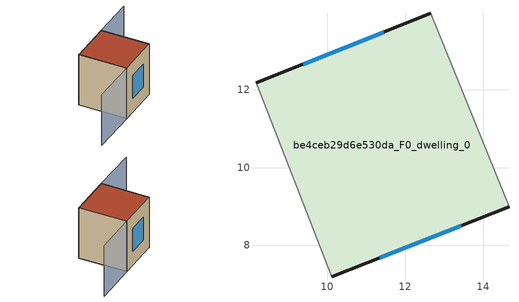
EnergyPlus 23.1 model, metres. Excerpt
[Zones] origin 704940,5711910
be4ceb29d6e530da_F0_dwelling_0
 floor ground (EU_floor_Construction): 14.67,9 12.66,13.96 8.17,12.18 10.12,7.2 z0
 wall outside (EU_wall_Construction): 8.17,12.18 12.66,13.96 / 14.67,9 10.12,7.2 z0:6
 wall adiabatic (EU_wall_Construction): 12.66,13.96 14.67,9 / 10.12,7.2 8.17,12.18 z0:6
 window (EU_Window_Construction): 9.38,12.66 11.45,13.48 / 13.44,8.51 11.35,7.69 z1.62:4.38
 roof outside (EU_roof_Construction): 12.66,13.96 14.67,9 10.12,7.2 8.17,12.18 z6
shading: 8.2,12.21 10.12,7.2 / 10.12,7.2 5.15,5.3 / 14.64,8.98 12.66,13.96 / 12.66,13.96 17.22,15.77 z0:6
[Building]
EU S2 Campaign: North Axis=0; Terrain=City; Solar Distribution=FullExterior
[Site:Location]
London: Latitude=51.5; Longitude=-0.5; Time Zone=0; Elevation=25
[SizingPeriod:WeatherFileDays]
AnnualSizingPeriod: Begin Month=1; Begin Day of Month=1; End Month=12; End Day of Month=31; Day of Week for Start Day=Monday; Use Weather File Daylight Saving Period=No; Use Weather File Rain and Snow Indicators=No
[MATERIAL]
EU_InternalMass_Material: Roughness=MediumRough; Thickness=0.1; Conductivity=1; Density=1800; Specific Heat=900; Thermal Absorptance=0.9; Solar Absorptance=0.7; Visible Absorptance=0.7
[MATERIAL:NOMASS] Roughness=MediumRough; Thermal Absorptance=0.9; Solar Absorptance=0.7; Visible Absorptance=0.7
Name | Thermal Resistance
EU_wall_NoMass | 0.727863
EU_roof_NoMass | 0.773354
EU_floor_NoMass | 1.79329
[WINDOWMATERIAL:SIMPLEGLAZINGSYSTEM]
EU_Window_SimpleGlazing: UFactor=2.58614; Solar Heat Gain Coefficient=0.76; Visible Transmittance=0.76
[CONSTRUCTION]
EU_wall_Construction: EU_wall_NoMass
EU_roof_Construction: EU_roof_NoMass
EU_floor_Construction: EU_floor_NoMass
EU_InternalMass_Construction: EU_InternalMass_Material
EU_Window_Construction: EU_Window_SimpleGlazing
[ZONE]
be4ceb29d6e530da_F0_dwelling_0: Type=1; Multiplier=1; Ceiling Height=autocalculate; Volume=156.053; Floor Area=autocalculate; Part of Total Floor Area=Yes
[INTERNALMASS]
be4ceb29d6e530da_F0_dwelling_0_EU_InternalMass: Construction=EU_InternalMass_Construction; Zone or ZoneList=be4ceb29d6e530da_F0_dwelling_0; Surface Area=26.0092
[OTHEREQUIPMENT]
EU_Step8_InternalGain_be4ceb29d6e530da_F0_dwelling_0_f000: Fuel Type=Electricity; Zone or ZoneList or Space or SpaceList=be4ceb29d6e530da_F0_dwelling_0; Schedule=EU_Step8_GainSchedule_be4ceb29d6e530da_F0_dwelling_0_f000; Design Level Calculation Method=Watts/Area; Power per Zone Floor Area=1; Fraction Latent=0; Fraction Radiant=0; Fraction Lost=0; Carbon Dioxide Generation Rate=0; EndUse Subcategory=EU_Step8_InternalGains
[ZONEVENTILATION:DESIGNFLOWRATE]
EU_ConstantAir_be4ceb29d6e530da_F0_dwelling_0: Zone or ZoneList or Space or SpaceList=be4ceb29d6e530da_F0_dwelling_0; Schedule=EU_AlwaysOn; Design Flow Rate Calculation Method=AirChanges/Hour; Air Changes per Hour=0.484901; Ventilation Type=Natural; Fan Pressure Rise=0; Fan Total Efficiency=1; Constant Term Coefficient=1; Temperature Term Coefficient=0; Velocity Term Coefficient=0; Velocity Squared Term Coefficient=0; Minimum Indoor Temperature=-100; Maximum Indoor Temperature=100; Delta Temperature=-100; Minimum Outdoor Temperature=-100; Maximum Outdoor Temperature=100; Maximum Wind Speed=40
[HVACTEMPLATE:THERMOSTAT]
EU_HeatOnly_be4ceb29d6e530da_F0_dwelling_0: Constant Heating Setpoint=20; Constant Cooling Setpoint=50
[HVACTEMPLATE:ZONE:IDEALLOADSAIRSYSTEM]
be4ceb29d6e530da_F0_dwelling_0: Template Thermostat=EU_HeatOnly_be4ceb29d6e530da_F0_dwelling_0; System Availability Schedule=EU_AlwaysOn; Maximum Heating Supply Air Temperature=50; Minimum Cooling Supply Air Temperature=13; Maximum Heating Supply Air Humidity Ratio=0.0156; Minimum Cooling Supply Air Humidity Ratio=0.0077; Heating Limit=NoLimit; Cooling Limit=NoLimit; Heating Availability Schedule=EU_AlwaysOn; Cooling Availability Schedule=EU_CoolingOff; Dehumidification Control Type=ConstantSensibleHeatRatio; Cooling Sensible Heat Ratio=0.7; Dehumidification Setpoint=60; Humidification Control Type=None; Humidification Setpoint=30; Outdoor Air Method=None; Outdoor Air Flow Rate per Person=0.00944; Outdoor Air Flow Rate per Zone Floor Area=0; Outdoor Air Flow Rate per Zone=0; Demand Controlled Ventilation Type=None; Outdoor Air Economizer Type=NoEconomizer; Heat Recovery Type=None; Sensible Heat Recovery Effectiveness=0.7; Latent Heat Recovery Effectiveness=0.65
[SIZING:ZONE]
be4ceb29d6e530da_F0_dwelling_0: Zone Cooling Design Supply Air Temperature Input Method=SupplyAirTemperature; Zone Cooling Design Supply Air Temperature=13; Zone Heating Design Supply Air Temperature Input Method=SupplyAirTemperature; Zone Heating Design Supply Air Temperature=50; Zone Cooling Design Supply Air Humidity Ratio=0.008; Zone Heating Design Supply Air Humidity Ratio=0.008; Cooling Design Air Flow Method=DesignDay; Cooling Design Air Flow Rate=0; Cooling Minimum Air Flow per Zone Floor Area=0.000762; Cooling Minimum Air Flow=0; Cooling Minimum Air Flow Fraction=0.2; Heating Design Air Flow Method=DesignDay; Heating Design Air Flow Rate=0; Heating Maximum Air Flow per Zone Floor Area=0.002032; Heating Maximum Air Flow=0.141576; Heating Maximum Air Flow Fraction=0.3; Account for Dedicated Outdoor Air System=No; Dedicated Outdoor Air System Control Strategy=NeutralSupplyAir; Dedicated Outdoor Air Low Setpoint Temperature for Design=autosize; Dedicated Outdoor Air High Setpoint Temperature for Design=autosize; Zone Load Sizing Method=Sensible Load Only No Latent Load; Zone Latent Cooling Design Supply Air Humidity Ratio Input Method=HumidityRatioDifference; Zone Cooling Design Supply Air Humidity Ratio Difference=0.005; Zone Latent Heating Design Supply Air Humidity Ratio Input Method=HumidityRatioDifference; Zone Humidification Design Supply Air Humidity Ratio Difference=0.005
[SCHEDULE:CONSTANT]
Name | Hourly Value
EU_AlwaysOn | 1
EU_CoolingOff | 0
[SCHEDULE:FILE]
EU_Step8_GainSchedule_be4ceb29d6e530da_F0_dwelling_0_f000: File=../../schedules/be4ceb29d6e530da/be4ceb29d6e530da_F0_dwelling_0_f000_gain.csv; Column Number=1; Rows to Skip at Top=0; Number of Hours of Data=8760; Column Separator=Comma; Interpolate to Timestep=No; Minutes per Item=60; Adjust Schedule for Daylight Savings=Yes
